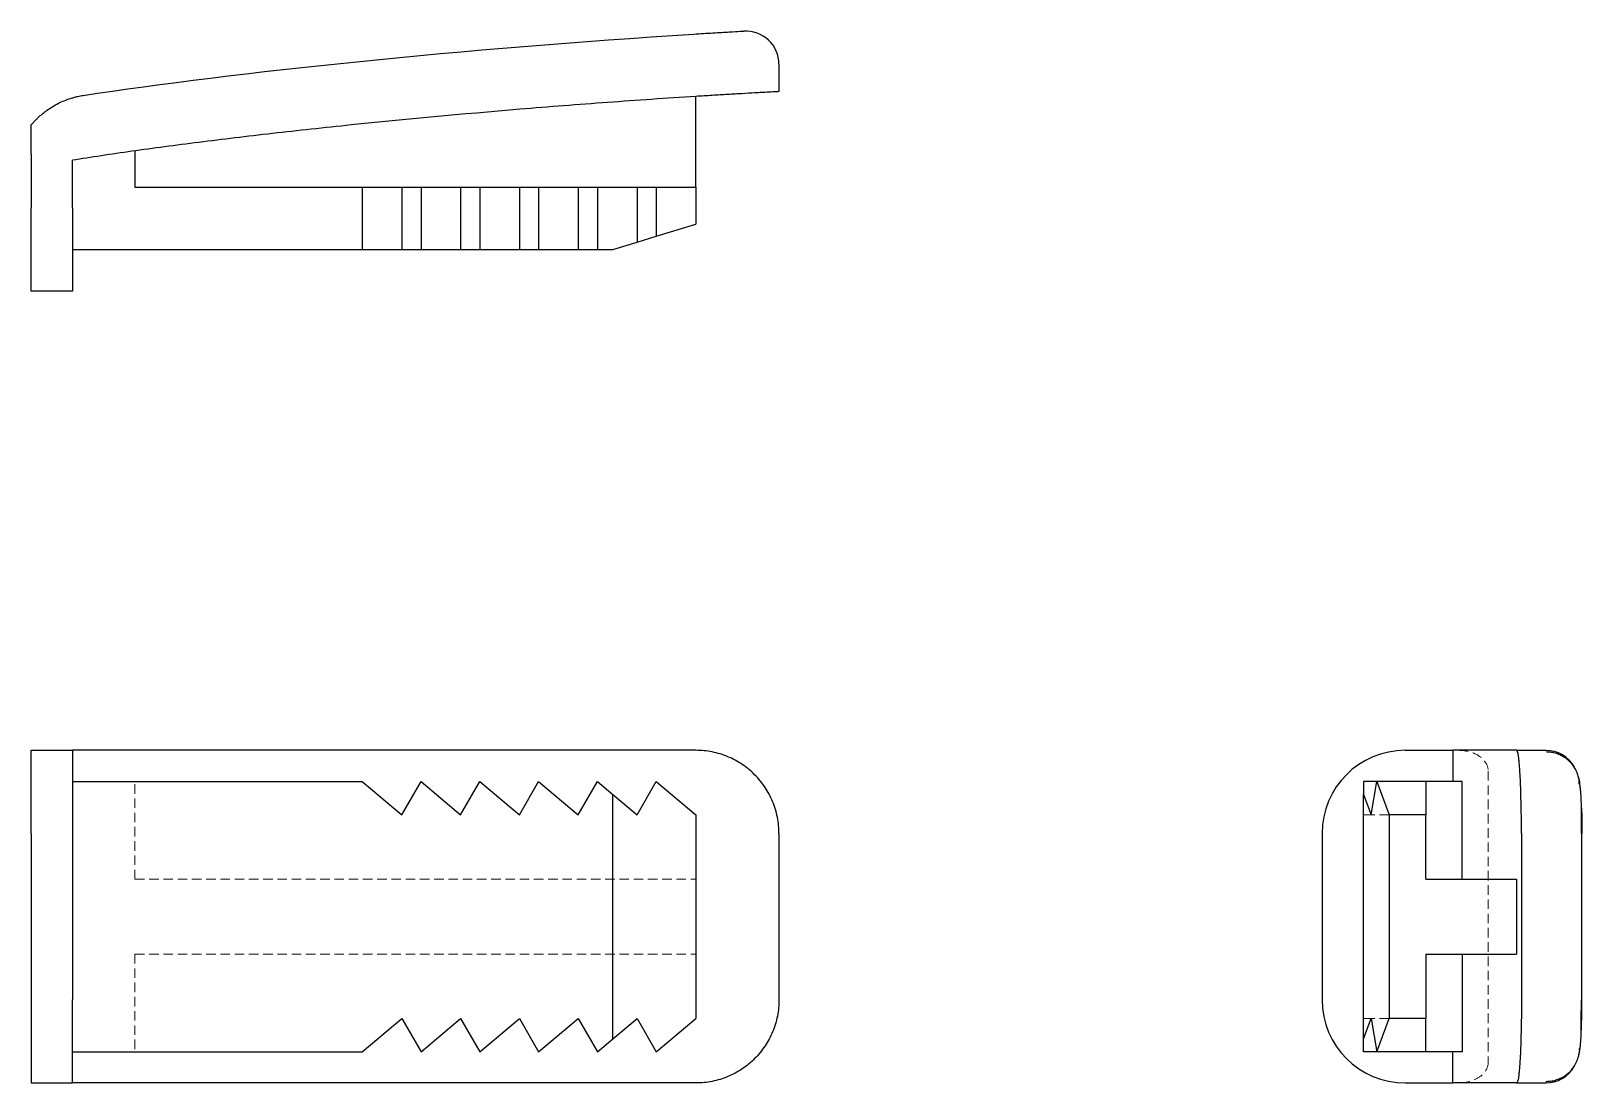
# Model space of a CAD drawing. Header units: millimetres. Extents: x 33 to 240, y 35 to 175.
import ezdxf

# ---------------------------------------------------------------- set-up
doc = ezdxf.new("R2010")
doc.units = ezdxf.units.MM
doc.linetypes.add('HIDDEN', pattern=[1.905, 1.27, -0.635])

msp = doc.modelspace()

# ---------------------------------------------------------------- linework, layer by layer
at = {"color": 7, "linetype": 'Continuous', "lineweight": 25}
for p, q in [((132.98, 170.87), (132.98, 167.22)), ((121.87, 154.46), (121.87, 166.58)), ((33, 162.79), (33.69, 163.48)), ((33, 158.86), (33, 151.68)), ((38.55, 151.68), (38.55, 158.05)), ((46.89, 159.31), (46.89, 154.46)), ((46.89, 154.46), (77.27, 154.46)), ((77.27, 154.46), (77.27, 146.13)), ((77.27, 154.46), (82.57, 154.46)), ((82.57, 154.46), (82.57, 146.13)), ((82.57, 154.46), (85.13, 154.46)), ((85.13, 154.46), (85.13, 146.13)), ((85.13, 154.46), (90.43, 154.46)), ((90.43, 154.46), (92.99, 154.46)), ((90.43, 154.46), (90.43, 146.13)), ((92.99, 154.46), (92.99, 146.13)), ((92.99, 154.46), (98.29, 154.46)), ((98.29, 154.46), (100.85, 154.46)), ((98.29, 154.46), (98.29, 146.13)), ((100.85, 154.46), (100.85, 146.13)), ((100.85, 154.46), (106.15, 154.46)), ((106.15, 154.46), (106.15, 146.13)), ((106.15, 154.46), (108.71, 154.46)), ((108.71, 154.46), (108.71, 146.13)), ((108.71, 154.46), (114.01, 154.46)), ((114.01, 154.46), (114.01, 147.12)), ((114.01, 154.46), (116.57, 154.46)), ((116.57, 154.46), (121.87, 154.46)), ((116.57, 154.46), (116.57, 147.9)), ((121.87, 154.46), (121.87, 149.52)), ((33, 140.57), (33, 151.68)), ((38.55, 151.68), (38.55, 140.57)), ((116.57, 147.9), (121.87, 149.52)), ((114.01, 147.12), (116.57, 147.9)), ((38.55, 146.13), (77.27, 146.13)), ((77.27, 146.13), (82.57, 146.13)), ((82.57, 146.13), (85.13, 146.13)), ((85.13, 146.13), (90.43, 146.13)), ((90.43, 146.13), (92.99, 146.13)), ((92.99, 146.13), (98.29, 146.13)), ((98.29, 146.13), (100.85, 146.13)), ((100.85, 146.13), (106.15, 146.13)), ((106.15, 146.13), (108.71, 146.13)), ((108.71, 146.13), (110.76, 146.13)), ((110.76, 146.13), (114.01, 147.12)), ((38.55, 140.57), (33, 140.57)), ((33, 79.22), (38.55, 79.22)), ((33, 68.11), (33, 79.22)), ((38.55, 79.22), (38.55, 68.11)), ((216.68, 79.22), (223.05, 79.22)), ((223.05, 79.22), (223.05, 75.05)), ((231.58, 79.22), (235.47, 79.22)), ((38.55, 75.05), (77.27, 75.05)), ((77.27, 75.05), (82.57, 70.61)), ((82.57, 70.61), (85.13, 75.05)), ((85.13, 75.05), (90.43, 70.61)), ((90.43, 70.61), (92.99, 75.05)), ((92.99, 75.05), (98.29, 70.61)), ((98.29, 70.61), (100.85, 75.05)), ((100.85, 75.05), (106.15, 70.61)), ((106.15, 70.61), (108.71, 75.05)), ((108.71, 75.05), (110.76, 73.33)), ((114.01, 70.61), (116.57, 75.05)), ((116.57, 75.05), (121.87, 70.61)), ((212.9, 75.05), (211.13, 75.05)), ((211.13, 75.05), (211.13, 73.33)), ((212.12, 70.61), (212.9, 75.05)), ((212.9, 75.05), (214.52, 70.61)), ((219.46, 75.05), (212.9, 75.05)), ((219.46, 75.05), (219.46, 70.61)), ((224.31, 75.05), (219.46, 75.05)), ((224.31, 62), (224.31, 75.05)), ((110.76, 40.67), (110.76, 73.33)), ((110.76, 73.33), (114.01, 70.61)), ((211.13, 40.67), (211.13, 73.33)), ((211.13, 73.33), (212.12, 70.61)), ((121.87, 70.61), (121.87, 43.39)), ((214.52, 70.61), (214.52, 43.39)), ((219.46, 70.61), (214.52, 70.61)), ((219.46, 62), (219.46, 70.61)), ((33, 68.11), (33, 45.89)), ((38.55, 68.11), (38.55, 45.89)), ((132.98, 68.11), (132.98, 45.89)), ((205.57, 68.11), (205.57, 45.89)), ((232.22, 68.11), (232.22, 45.89)), ((240.31, 45.89), (240.31, 68.11)), ((219.46, 62), (231.58, 62)), ((231.58, 62), (231.58, 52)), ((219.46, 52), (219.46, 43.39)), ((219.46, 52), (231.58, 52)), ((224.31, 52), (224.31, 38.95)), ((33, 45.89), (33, 34.78)), ((38.55, 34.78), (38.55, 45.89)), ((77.27, 38.95), (82.57, 43.39)), ((82.57, 43.39), (85.13, 38.95)), ((85.13, 38.95), (90.43, 43.39)), ((90.43, 43.39), (92.99, 38.95)), ((92.99, 38.95), (98.29, 43.39)), ((98.29, 43.39), (100.85, 38.95)), ((100.85, 38.95), (106.15, 43.39)), ((106.15, 43.39), (108.71, 38.95)), ((110.76, 40.67), (114.01, 43.39)), ((114.01, 43.39), (116.57, 38.95)), ((116.57, 38.95), (121.87, 43.39)), ((211.13, 40.67), (212.12, 43.39)), ((212.12, 43.39), (212.9, 38.95)), ((212.9, 38.95), (214.52, 43.39)), ((219.46, 43.39), (214.52, 43.39)), ((219.46, 38.95), (219.46, 43.39)), ((108.71, 38.95), (110.76, 40.67)), ((211.13, 38.95), (211.13, 40.67)), ((38.55, 38.95), (77.27, 38.95)), ((212.9, 38.95), (211.13, 38.95)), ((219.46, 38.95), (212.9, 38.95)), ((224.31, 38.95), (219.46, 38.95)), ((223.05, 34.78), (223.05, 38.95)), ((33, 34.78), (38.55, 34.78)), ((216.68, 34.78), (223.05, 34.78)), ((231.58, 34.78), (235.47, 34.78))]:
    msp.add_line(p, q, dxfattribs=at)
at = {"color": 7, "linetype": 'HIDDEN', "lineweight": 18}
for p, q in [((46.89, 62), (46.89, 75.05)), ((227.79, 76.44), (227.79, 37.56)), ((212.12, 70.61), (211.13, 70.61)), ((214.52, 70.61), (212.12, 70.61)), ((46.89, 62), (121.87, 62)), ((46.89, 52), (121.87, 52)), ((46.89, 52), (46.89, 38.95)), ((212.12, 43.39), (211.13, 43.39)), ((214.52, 43.39), (212.12, 43.39))]:
    msp.add_line(p, q, dxfattribs=at)
at = {"color": 7, "linetype": 'Continuous', "lineweight": 25}
for centre, radius, start, end in [((128.54, 170.87), 4.44, 0, 93.2535), ((216.68, 68.11), 11.11, 90, 180), ((235.47, 74.78), 4.43, 29.668, 89.9731), ((216.68, 45.89), 11.11, 180, 270), ((235.47, 39.22), 4.43, 270.0264, 329.4568)]:
    msp.add_arc(centre, radius, start, end, dxfattribs=at)
at = {"color": 7, "linetype": 'HIDDEN', "lineweight": 18}
for centre, start, end in [((235.46, 74.77), 359.9984, 22.1683), ((235.46, 39.23), 338.3487, 0.0016)]:
    msp.add_arc(centre, 4.45, start, end, dxfattribs=at)
at = {"color": 7, "linetype": 'Continuous', "lineweight": 25}
for points in [[(39.96, 166.71), (60.27, 169.83), (91.18, 172.99), (121.59, 174.91)], [(33.69, 163.48), (33.72, 163.51), (33.76, 163.55), (33.8, 163.58)]]:
    msp.add_open_spline(points, degree=3, dxfattribs=at)
for points, knots in [([(121.59, 174.91), (122.47, 174.96), (123.35, 175.02), (124.95, 175.11), (125.7, 175.16), (126.94, 175.23), (127.43, 175.26), (128.11, 175.3), (128.28, 175.31), (128.28, 175.31)], [0, 0, 0, 0, 0.25, 0.25, 0.5, 0.5, 0.75, 0.75, 1, 1, 1, 1]), ([(33.8, 163.58), (33.85, 163.64), (33.97, 163.76), (34.15, 163.93), (34.34, 164.1), (34.54, 164.26), (34.74, 164.43), (34.95, 164.59), (35.32, 164.86), (35.89, 165.24), (36.64, 165.66), (37.45, 166.03), (38.13, 166.27), (38.75, 166.46), (39.31, 166.6), (39.73, 166.67), (39.96, 166.71)], [0, 0, 0, 0, 0.0336587, 0.0680089, 0.1030698, 0.1388594, 0.1753945, 0.212691, 0.2507639, 0.3674493, 0.5001774, 0.617525, 0.7497058, 0.8135079, 0.8969397, 1, 1, 1, 1]), ([(121.87, 166.58), (119.9, 166.45), (117.93, 166.32), (113.99, 166.05), (112.03, 165.91), (106.14, 165.48), (102.23, 165.18), (90.6, 164.21), (83.01, 163.51), (72.18, 162.39), (68.67, 162.01), (61.87, 161.24), (58.59, 160.84), (52.31, 160.05), (49.32, 159.65), (45.08, 159.05), (43.71, 158.85), (41.05, 158.45), (39.76, 158.25), (38.55, 158.05)], [0, 0, 0, 0, 0.0625, 0.0625, 0.125, 0.125, 0.25, 0.25, 0.5, 0.5, 0.625, 0.625, 0.75, 0.75, 0.875, 0.875, 0.9375, 0.9375, 1, 1, 1, 1]), ([(132.98, 167.22), (132.98, 167.22), (132.91, 167.22), (132.7, 167.21), (132.61, 167.2), (132.4, 167.19), (132.27, 167.18), (131.85, 167.16), (131.51, 167.14), (130.91, 167.11), (130.69, 167.1), (130.23, 167.07), (129.98, 167.06), (129.21, 167.01), (128.65, 166.98), (127.74, 166.93), (127.43, 166.91), (126.79, 166.88), (126.13, 166.84), (125.45, 166.8), (124.76, 166.75), (124.4, 166.73), (123.33, 166.67), (122.6, 166.62), (121.87, 166.58)], [0, 0, 0, 0, 0.125, 0.125, 0.1875, 0.1875, 0.25, 0.25, 0.375, 0.375, 0.4375, 0.4375, 0.5, 0.5, 0.625, 0.625, 0.6875, 0.6875, 0.75, 0.8125, 0.8125, 0.875, 0.875, 1, 1, 1, 1]), ([(33, 158.86), (33, 159.32), (33, 159.82), (33, 160.79), (33, 161.25), (33, 162.02), (33, 162.32), (33, 162.7), (33, 162.79), (33, 162.79)], [0, 0, 0, 0, 0.25, 0.25, 0.5, 0.5, 0.75, 0.75, 1, 1, 1, 1]), ([(121.87, 79.22), (119.9, 79.22), (117.93, 79.22), (113.99, 79.22), (112.03, 79.22), (106.14, 79.22), (102.23, 79.22), (90.6, 79.22), (83.01, 79.22), (72.18, 79.22), (68.67, 79.22), (61.87, 79.22), (58.59, 79.22), (52.31, 79.22), (49.32, 79.22), (45.08, 79.22), (43.71, 79.22), (41.05, 79.22), (39.76, 79.22), (38.55, 79.22)], [0, 0, 0, 0, 0.0625, 0.0625, 0.125, 0.125, 0.25, 0.25, 0.5, 0.5, 0.625, 0.625, 0.75, 0.75, 0.875, 0.875, 0.9375, 0.9375, 1, 1, 1, 1]), ([(132.98, 68.11), (132.98, 68.84), (132.91, 69.56), (132.7, 70.63), (132.61, 70.98), (132.4, 71.68), (132.27, 72.03), (131.85, 73.04), (131.51, 73.67), (130.91, 74.58), (130.69, 74.87), (130.23, 75.44), (129.98, 75.71), (129.21, 76.48), (128.65, 76.94), (127.74, 77.55), (127.43, 77.73), (126.79, 78.08), (126.13, 78.39), (125.45, 78.63), (124.76, 78.84), (124.4, 78.93), (123.33, 79.15), (122.6, 79.22), (121.87, 79.22)], [0, 0, 0, 0, 0.125, 0.125, 0.1875, 0.1875, 0.25, 0.25, 0.375, 0.375, 0.4375, 0.4375, 0.5, 0.5, 0.625, 0.625, 0.6875, 0.6875, 0.75, 0.8125, 0.8125, 0.875, 0.875, 1, 1, 1, 1]), ([(231.58, 79.22), (231.45, 79.22), (231.32, 79.22), (231.05, 79.22), (230.91, 79.22), (230.48, 79.22), (230.18, 79.22), (229.21, 79.22), (228.51, 79.22), (227.39, 79.22), (227.01, 79.22), (226.24, 79.22), (225.84, 79.22), (225.05, 79.22), (224.65, 79.22), (224.05, 79.22), (223.85, 79.22), (223.45, 79.22), (223.25, 79.22), (223.05, 79.22)], [0, 0, 0, 0, 0.0625, 0.0625, 0.125, 0.125, 0.25, 0.25, 0.5, 0.5, 0.625, 0.625, 0.75, 0.75, 0.875, 0.875, 0.9375, 0.9375, 1, 1, 1, 1]), ([(232.22, 68.11), (232.22, 68.84), (232.22, 69.56), (232.21, 70.63), (232.2, 70.98), (232.19, 71.68), (232.18, 72.03), (232.16, 73.04), (232.14, 73.67), (232.11, 74.58), (232.1, 74.87), (232.07, 75.44), (232.06, 75.71), (232.01, 76.48), (231.98, 76.94), (231.93, 77.55), (231.91, 77.73), (231.88, 78.08), (231.84, 78.39), (231.8, 78.63), (231.75, 78.84), (231.73, 78.93), (231.67, 79.15), (231.62, 79.22), (231.58, 79.22)], [0, 0, 0, 0, 0.125, 0.125, 0.1875, 0.1875, 0.25, 0.25, 0.375, 0.375, 0.4375, 0.4375, 0.5, 0.5, 0.625, 0.625, 0.6875, 0.6875, 0.75, 0.8125, 0.8125, 0.875, 0.875, 1, 1, 1, 1]), ([(240.26, 68.11), (240.27, 68.44), (240.27, 69.06), (240.27, 69.93), (240.27, 70.79), (240.25, 71.6), (240.23, 72.33), (240.2, 72.92), (240.17, 73.47), (240.12, 74.01), (240.06, 74.56), (240, 75.06), (239.88, 75.62), (239.69, 76.23), (239.35, 76.91), (238.82, 77.62), (238.17, 78.18), (237.49, 78.57), (236.89, 78.81), (236.24, 78.97), (235.78, 78.99), (235.55, 79)], [0, 0, 0, 0, 0.065334, 0.124769, 0.17855, 0.248835, 0.307505, 0.355567, 0.401494, 0.450595, 0.503438, 0.558661, 0.607614, 0.652783, 0.699407, 0.756267, 0.827281, 0.86752, 0.9102, 0.954628, 1, 1, 1, 1]), ([(240.25, 71.48), (240.26, 71.35), (240.28, 70.79), (240.3, 69.64), (240.3, 68.62), (240.31, 68.11)], [0, 0, 0, 0, 0.134014, 0.566486, 1, 1, 1, 1]), ([(132.98, 45.89), (132.98, 45.16), (132.91, 44.44), (132.7, 43.37), (132.61, 43.02), (132.4, 42.32), (132.27, 41.97), (131.85, 40.96), (131.51, 40.33), (130.91, 39.42), (130.69, 39.13), (130.23, 38.56), (129.98, 38.29), (129.21, 37.52), (128.65, 37.06), (127.74, 36.45), (127.43, 36.27), (126.79, 35.92), (126.13, 35.61), (125.45, 35.37), (124.76, 35.16), (124.4, 35.07), (123.33, 34.85), (122.6, 34.78), (121.87, 34.78)], [0, 0, 0, 0, 0.125, 0.125, 0.1875, 0.1875, 0.25, 0.25, 0.375, 0.375, 0.4375, 0.4375, 0.5, 0.5, 0.625, 0.625, 0.6875, 0.6875, 0.75, 0.8125, 0.8125, 0.875, 0.875, 1, 1, 1, 1]), ([(232.22, 45.89), (232.22, 45.16), (232.22, 44.44), (232.21, 43.37), (232.2, 43.02), (232.19, 42.32), (232.18, 41.97), (232.16, 40.96), (232.14, 40.33), (232.11, 39.42), (232.1, 39.13), (232.07, 38.56), (232.06, 38.29), (232.01, 37.52), (231.98, 37.06), (231.93, 36.45), (231.91, 36.27), (231.88, 35.92), (231.84, 35.61), (231.8, 35.37), (231.75, 35.16), (231.73, 35.07), (231.67, 34.85), (231.62, 34.78), (231.58, 34.78)], [0, 0, 0, 0, 0.125, 0.125, 0.1875, 0.1875, 0.25, 0.25, 0.375, 0.375, 0.4375, 0.4375, 0.5, 0.5, 0.625, 0.625, 0.6875, 0.6875, 0.75, 0.8125, 0.8125, 0.875, 0.875, 1, 1, 1, 1]), ([(235.55, 35), (235.8, 35.01), (236.27, 35.03), (236.95, 35.21), (237.56, 35.46), (238.07, 35.76), (238.5, 36.1), (238.93, 36.52), (239.35, 37.08), (239.69, 37.79), (239.9, 38.47), (240.03, 39.14), (240.13, 39.96), (240.19, 40.85), (240.22, 41.85), (240.21, 42.72), (240.21, 43.62), (240.23, 44.7), (240.25, 45.48), (240.26, 45.89)], [0, 0, 0, 0, 0.04745, 0.093162, 0.136144, 0.175593, 0.210929, 0.241795, 0.294173, 0.346042, 0.401236, 0.455857, 0.509871, 0.621935, 0.729743, 0.784697, 0.847952, 0.919863, 1, 1, 1, 1]), ([(240.19, 41.23), (240.2, 41.36), (240.23, 41.84), (240.27, 42.9), (240.3, 44.35), (240.31, 45.38), (240.31, 45.89)], [0, 0, 0, 0, 0.113941, 0.409171, 0.70423, 1, 1, 1, 1]), ([(121.87, 34.78), (119.9, 34.78), (117.93, 34.78), (113.99, 34.78), (112.03, 34.78), (106.14, 34.78), (102.23, 34.78), (90.6, 34.78), (83.01, 34.78), (72.18, 34.78), (68.67, 34.78), (61.87, 34.78), (58.59, 34.78), (52.31, 34.78), (49.32, 34.78), (45.08, 34.78), (43.71, 34.78), (41.05, 34.78), (39.76, 34.78), (38.55, 34.78)], [0, 0, 0, 0, 0.0625, 0.0625, 0.125, 0.125, 0.25, 0.25, 0.5, 0.5, 0.625, 0.625, 0.75, 0.75, 0.875, 0.875, 0.9375, 0.9375, 1, 1, 1, 1]), ([(231.58, 34.78), (231.45, 34.78), (231.32, 34.78), (231.05, 34.78), (230.91, 34.78), (230.48, 34.78), (230.18, 34.78), (229.21, 34.78), (228.51, 34.78), (227.39, 34.78), (227.01, 34.78), (226.24, 34.78), (225.84, 34.78), (225.05, 34.78), (224.65, 34.78), (224.05, 34.78), (223.85, 34.78), (223.45, 34.78), (223.25, 34.78), (223.05, 34.78)], [0, 0, 0, 0, 0.0625, 0.0625, 0.125, 0.125, 0.25, 0.25, 0.5, 0.5, 0.625, 0.625, 0.75, 0.75, 0.875, 0.875, 0.9375, 0.9375, 1, 1, 1, 1]), ([(235.55, 35.01), (235.54, 34.95), (235.52, 34.81), (235.49, 34.79), (235.47, 34.78)], [0, 0, 0, 0, 0.398259, 1, 1, 1, 1])]:
    msp.add_open_spline(points, degree=3, knots=knots, dxfattribs=at)
at = {"color": 7, "linetype": 'HIDDEN', "lineweight": 18}
for points, knots in [([(223.86, 79.22), (224.32, 79.22), (224.82, 79.16), (225.79, 78.89), (226.25, 78.68), (227.02, 78.13), (227.32, 77.8), (227.7, 77.12), (227.79, 76.77), (227.79, 76.44)], [0, 0, 0, 0, 0.25, 0.25, 0.5, 0.5, 0.75, 0.75, 1, 1, 1, 1]), ([(239.91, 74.77), (239.94, 74.74), (240, 74.68), (240.08, 74.19), (240.16, 73.42), (240.22, 72.51), (240.24, 71.78), (240.25, 71.48)], [0, 0, 0, 0, 0.212867, 0.424127, 0.635748, 0.846998, 1, 1, 1, 1]), ([(239.91, 39.23), (239.94, 39.26), (240, 39.32), (240.08, 39.82), (240.15, 40.46), (240.18, 41.02), (240.19, 41.23)], [0, 0, 0, 0, 0.279553, 0.556995, 0.83491, 1, 1, 1, 1]), ([(227.79, 37.56), (227.79, 37.23), (227.7, 36.88), (227.32, 36.2), (227.02, 35.87), (226.25, 35.32), (225.79, 35.11), (224.82, 34.84), (224.32, 34.78), (223.86, 34.78)], [0, 0, 0, 0, 0.25, 0.25, 0.5, 0.5, 0.75, 0.75, 1, 1, 1, 1])]:
    msp.add_open_spline(points, degree=3, knots=knots, dxfattribs=at)

doc.saveas('drawing.dxf')
